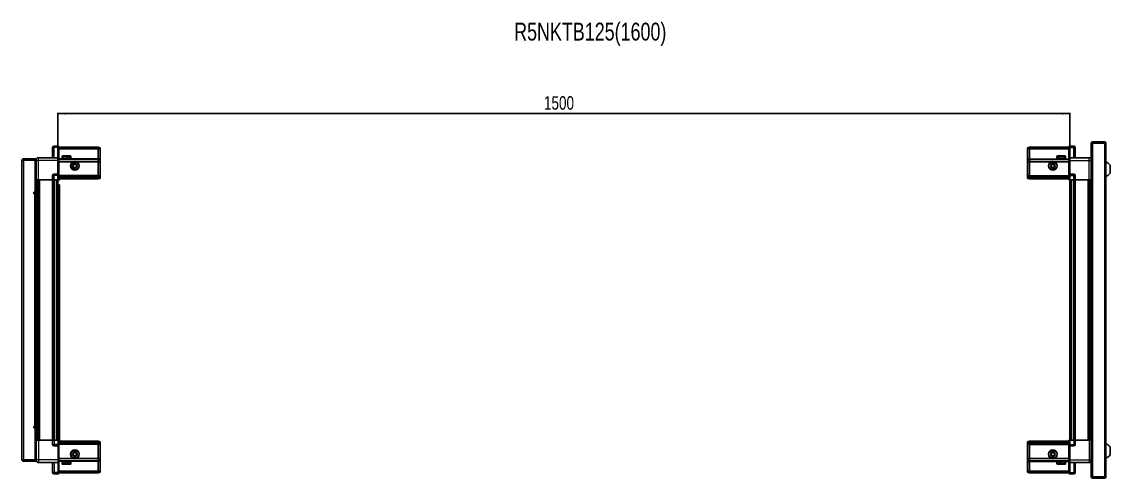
# Model space of a CAD drawing. Header units: millimetres. Extents: x 1315 to 5862, y -923 to 1604.
# Drawn here: x 2843 to 4457, y 927 to 1604 of the extents above; entities that cross this region are included whole.
import ezdxf

# ---------------------------------------------------------------- set-up
doc = ezdxf.new("R2010")
doc.units = ezdxf.units.MM
doc.layers.add('FORMAT', color=7, linetype='Continuous')
doc.styles.add('SLDTEXTSTYLE0', font='TXT', dxfattribs={"width": 0.75})
doc.dimstyles.new('SLDDIMSTYLE0', dxfattribs={"dimtxt": 20, "dimasz": 10, "dimexe": 0, "dimexo": 0.0625, "dimgap": 5, "dimtad": 2, "dimdec": 1, "dimrnd": 1e-09, "dimzin": 12, "dimdsep": 46, "dimtxsty": 'SLDTEXTSTYLE0', "dimsah": 1, "dimcen": 0.09, "dimadec": 0, "dimazin": 3, "dimtfac": 1, "dimtofl": 0, "dimtmove": 0, "dimatfit": 3, "dimfxl": 0, "dimfrac": 2, "dimtolj": 1, "dimtzin": 12, "dimarcsym": 0})

# ---------------------------------------------------------------- blocks, each defined once
blk = doc.blocks.new('_D_5')
at = {"layer": 'FORMAT'}
for p, q in [((2897, 1369.3), (2897, 1468.8)), ((4397, 1369.3), (4397, 1468.8)), ((2897, 1467.8), (4397, 1467.8))]:
    blk.add_line(p, q, dxfattribs=at)
for points in [[(2897, 1467.8), (2907, 1466.3), (2907, 1469.4)], [(4397, 1467.8), (4387, 1469.4), (4387, 1466.3)]]:
    blk.add_solid(points, dxfattribs=at)
at = {"layer": 'FORMAT', "insert": (3617.4, 1493.6), "char_height": 20, "attachment_point": 1, "style": 'SLDTEXTSTYLE0'}
blk.add_mtext('1500', dxfattribs=at)

msp = doc.modelspace()

# ---------------------------------------------------------------- linework, layer by layer
at = {"color": 7, "linetype": 'Continuous', "lineweight": 25}
for p, q in [((4428.83, 1423.72), (4428.83, 1411.32)), ((4430.33, 1423.72), (4430.33, 1411.32)), ((4430.83, 1410.82), (4430.83, 1423.72)), ((4430.83, 1423.72), (4448.23, 1423.72)), ((4448.23, 1425.82), (4430.93, 1425.82)), ((4448.23, 1424.32), (4430.93, 1424.32)), ((4448.23, 1424.32), (4448.23, 1425.82)), ((4448.23, 1423.72), (4450.33, 1423.72)), ((4450.33, 1423.72), (4450.33, 928.92)), ((2889.13, 1417.32), (2889.13, 1402.32)), ((2897.13, 1419.32), (2891.13, 1419.32)), ((2897.13, 1419.32), (2897.46, 1419.32)), ((2897.13, 1419.32), (2897.13, 1417.32)), ((2897.13, 1402.52), (2897.13, 1417.32)), ((2897.13, 1402.52), (2897.13, 1417.32)), ((2898.33, 1418.82), (2897.46, 1419.32)), ((2898.33, 1417.32), (2898.33, 1418.82)), ((2956.63, 1417.82), (2898.33, 1417.82)), ((2898.33, 1417.32), (2898.33, 1402.52)), ((2956.63, 1415.32), (2898.33, 1415.32)), ((2903.13, 1404.22), (2903.13, 1401.82)), ((2903.93, 1405.02), (2911.09, 1405.02)), ((2911.09, 1405.02), (2915.33, 1405.02)), ((2916.13, 1401.82), (2916.13, 1404.22)), ((2956.63, 1417.82), (2956.63, 1415.32)), ((2959.63, 1417.02), (2956.63, 1417.82)), ((2956.63, 1415.32), (2956.63, 1400.82)), ((2959.63, 1415.17), (2956.63, 1415.32)), ((2959.63, 1415.17), (2959.63, 1417.02)), ((2959.63, 1400.82), (2959.63, 1415.17)), ((4334.33, 1417.02), (4337.33, 1417.82)), ((4334.33, 1415.17), (4334.33, 1417.02)), ((4334.33, 1415.17), (4337.33, 1415.32)), ((4334.33, 1400.82), (4334.33, 1415.17)), ((4337.33, 1417.82), (4337.33, 1415.32)), ((4337.33, 1417.82), (4395.63, 1417.82)), ((4337.33, 1415.32), (4337.33, 1400.82)), ((4337.33, 1415.32), (4395.63, 1415.32)), ((4377.83, 1404.22), (4377.83, 1401.32)), ((4378.63, 1405.02), (4390.03, 1405.02)), ((4390.83, 1401.32), (4390.83, 1404.22)), ((4396.49, 1419.32), (4395.63, 1418.82)), ((4396.49, 1419.32), (4395.63, 1418.82)), ((4395.63, 1418.82), (4395.63, 1417.32)), ((4395.63, 1402.52), (4395.63, 1417.32)), ((4396.83, 1419.32), (4396.49, 1419.32)), ((4396.83, 1419.32), (4396.49, 1419.32)), ((4396.83, 1417.32), (4396.83, 1419.32)), ((4396.83, 1419.32), (4396.83, 1419.32)), ((4396.83, 1419.32), (4402.83, 1419.32)), ((4396.83, 1417.32), (4396.83, 1402.52)), ((4404.83, 1417.32), (4404.83, 1402.32)), ((4428.73, 1410.82), (4428.73, 941.82)), ((4428.73, 1410.82), (4430.83, 1410.82)), ((4428.83, 1411.32), (4430.33, 1411.32)), ((2843.63, 1393.96), (2843.33, 1393.96)), ((2843.33, 1382.39), (2843.33, 1393.96)), ((2845.13, 1398.47), (2843.63, 1398.47)), ((2843.63, 1397.97), (2843.63, 1398.47)), ((2843.63, 954.67), (2843.63, 1397.97)), ((2845.73, 1399.07), (2845.73, 1400.57)), ((2845.73, 1400.57), (2846.63, 1400.57)), ((2845.73, 1399.07), (2846.63, 1399.07)), ((2845.73, 1398.57), (2863.13, 1398.57)), ((2846.63, 1399.07), (2846.63, 1400.57)), ((2846.63, 1400.57), (2863.13, 1400.57)), ((2846.63, 1399.07), (2863.13, 1399.07)), ((2863.13, 1399.07), (2863.13, 1400.57)), ((2864.63, 1398.57), (2863.13, 1398.57)), ((2863.13, 1398.57), (2863.13, 1351.07)), ((2864.63, 1398.32), (2864.63, 1369.32)), ((2897.13, 1402.32), (2868.13, 1402.32)), ((2897.13, 1402.32), (2897.13, 1402.52)), ((2897.13, 1402.32), (2898.33, 1402.32)), ((2897.13, 1398.32), (2897.13, 1402.32)), ((2897.13, 1378.02), (2897.13, 1398.32)), ((2898.33, 1402.52), (2898.33, 1402.32)), ((2898.33, 1402.32), (2898.33, 1398.32)), ((2956.63, 1399.82), (2898.33, 1399.82)), ((2898.33, 1398.32), (2898.33, 1378.02)), ((2919.63, 1396.32), (2898.33, 1396.32)), ((2903.13, 1401.82), (2903.13, 1401.32)), ((2903.13, 1401.32), (2903.26, 1401.32)), ((2903.45, 1401.82), (2903.26, 1401.82)), ((2903.26, 1401.82), (2903.26, 1401.32)), ((2903.26, 1401.32), (2903.45, 1401.32)), ((2903.45, 1401.82), (2903.45, 1401.32)), ((2903.45, 1401.32), (2903.98, 1401.32)), ((2904.38, 1401.82), (2903.98, 1401.82)), ((2903.98, 1401.82), (2903.98, 1401.32)), ((2903.98, 1401.32), (2904.38, 1401.32)), ((2904.38, 1401.82), (2904.38, 1401.32)), ((2904.38, 1401.32), (2905.25, 1401.32)), ((2905.23, 1401.32), (2905.23, 1401.22)), ((2905.23, 1401.22), (2914.03, 1401.22)), ((2905.82, 1401.82), (2905.25, 1401.82)), ((2905.25, 1401.82), (2905.25, 1401.32)), ((2905.25, 1401.32), (2905.82, 1401.32)), ((2905.63, 1400.82), (2906.32, 1400.34)), ((2905.63, 1400.82), (2910.66, 1400.82)), ((2906.32, 1400.34), (2905.63, 1399.86)), ((2905.63, 1399.86), (2905.63, 1399.82)), ((2905.63, 1399.86), (2910.66, 1399.86)), ((2905.82, 1401.82), (2905.82, 1401.32)), ((2905.82, 1401.32), (2906.95, 1401.32)), ((2906.32, 1400.34), (2910.48, 1400.34)), ((2907.64, 1401.82), (2906.95, 1401.82)), ((2906.95, 1401.82), (2906.95, 1401.32)), ((2906.95, 1401.32), (2907.64, 1401.32)), ((2907.64, 1401.82), (2907.64, 1401.32)), ((2907.64, 1401.32), (2908.91, 1401.32)), ((2909.65, 1401.82), (2908.91, 1401.82)), ((2908.91, 1401.82), (2908.91, 1401.32)), ((2908.91, 1401.32), (2909.14, 1401.32)), ((2909.14, 1401.82), (2909.14, 1401.32)), ((2909.64, 1401.82), (2909.64, 1401.32)), ((2909.64, 1401.32), (2909.65, 1401.32)), ((2909.65, 1401.82), (2909.65, 1401.32)), ((2909.65, 1401.32), (2910.94, 1401.32)), ((2910.48, 1400.34), (2912.94, 1400.34)), ((2910.66, 1400.82), (2913.63, 1400.82)), ((2910.66, 1399.86), (2913.63, 1399.86)), ((2911.65, 1401.82), (2910.94, 1401.82)), ((2910.94, 1401.82), (2910.94, 1401.32)), ((2911, 1401.82), (2911, 1401.32)), ((2911, 1401.32), (2911.65, 1401.32)), ((2911.65, 1401.82), (2911.65, 1401.32)), ((2911.65, 1401.32), (2912.84, 1401.32)), ((2913.46, 1401.82), (2912.84, 1401.82)), ((2912.84, 1401.82), (2912.84, 1401.32)), ((2912.84, 1401.32), (2913.46, 1401.32)), ((2912.94, 1400.34), (2913.63, 1400.82)), ((2913.63, 1399.86), (2912.94, 1400.34)), ((2913.46, 1401.82), (2913.46, 1401.32)), ((2913.46, 1401.32), (2914.43, 1401.32)), ((2913.63, 1399.82), (2913.63, 1399.86)), ((2914.03, 1401.22), (2914.03, 1401.32)), ((2914.9, 1401.82), (2914.43, 1401.82)), ((2914.43, 1401.82), (2914.43, 1401.32)), ((2914.43, 1401.32), (2914.9, 1401.32)), ((2914.9, 1401.82), (2914.9, 1401.32)), ((2914.9, 1401.32), (2915.55, 1401.32)), ((2915.82, 1401.82), (2915.55, 1401.82)), ((2915.55, 1401.82), (2915.55, 1401.32)), ((2915.55, 1401.32), (2915.82, 1401.32)), ((2915.82, 1401.82), (2915.82, 1401.32)), ((2915.82, 1401.32), (2916.09, 1401.32)), ((2916.13, 1401.82), (2916.09, 1401.82)), ((2916.09, 1401.82), (2916.09, 1401.32)), ((2916.09, 1401.32), (2916.13, 1401.32)), ((2916.13, 1401.82), (2916.13, 1401.32)), ((2956.63, 1396.32), (2924.63, 1396.32)), ((2956.63, 1400.82), (2956.63, 1399.82)), ((2956.63, 1399.82), (2956.63, 1396.32)), ((2959.63, 1399.02), (2956.63, 1399.82)), ((2956.63, 1396.32), (2956.63, 1375.82)), ((2956.63, 1396.32), (2959.63, 1395.99)), ((2959.63, 1399.02), (2959.63, 1400.82)), ((2959.63, 1395.99), (2959.63, 1399.02)), ((2959.63, 1375.82), (2959.63, 1395.99)), ((4334.33, 1399.02), (4334.33, 1400.82)), ((4334.33, 1399.02), (4337.33, 1399.82)), ((4334.33, 1395.99), (4334.33, 1399.02)), ((4337.33, 1396.32), (4334.33, 1395.99)), ((4334.33, 1375.82), (4334.33, 1395.99)), ((4337.33, 1400.82), (4337.33, 1399.82)), ((4337.33, 1399.82), (4337.33, 1396.32)), ((4337.33, 1399.82), (4395.63, 1399.82)), ((4337.33, 1396.32), (4337.33, 1375.82)), ((4337.33, 1396.32), (4369.33, 1396.32)), ((4374.33, 1396.32), (4395.63, 1396.32)), ((4377.83, 1401.32), (4377.86, 1401.32)), ((4377.98, 1401.82), (4377.86, 1401.82)), ((4377.86, 1401.82), (4377.86, 1401.32)), ((4377.86, 1401.32), (4377.98, 1401.32)), ((4377.98, 1401.82), (4377.98, 1401.32)), ((4377.98, 1401.32), (4378.39, 1401.32)), ((4378.73, 1401.82), (4378.39, 1401.82)), ((4378.39, 1401.82), (4378.39, 1401.32)), ((4378.39, 1401.32), (4378.73, 1401.32)), ((4378.73, 1401.82), (4378.73, 1401.32)), ((4378.73, 1401.32), (4379.51, 1401.32)), ((4380.03, 1401.82), (4379.51, 1401.82)), ((4379.51, 1401.82), (4379.51, 1401.32)), ((4379.51, 1401.32), (4380.03, 1401.32)), ((4379.93, 1401.32), (4379.93, 1401.22)), ((4379.93, 1401.22), (4388.73, 1401.22)), ((4380.03, 1401.82), (4380.03, 1401.32)), ((4380.03, 1401.32), (4381.09, 1401.32)), ((4380.33, 1400.82), (4381.02, 1400.34)), ((4380.33, 1400.82), (4388.33, 1400.82)), ((4381.02, 1400.34), (4380.33, 1399.86)), ((4380.33, 1399.86), (4380.33, 1399.82)), ((4380.33, 1399.86), (4388.33, 1399.86)), ((4381.02, 1400.34), (4387.64, 1400.34)), ((4381.75, 1401.82), (4381.09, 1401.82)), ((4381.09, 1401.82), (4381.09, 1401.32)), ((4381.09, 1401.32), (4381.75, 1401.32)), ((4381.75, 1401.82), (4381.75, 1401.32)), ((4381.75, 1401.32), (4382.99, 1401.32)), ((4383.72, 1401.82), (4382.99, 1401.82)), ((4382.99, 1401.82), (4382.99, 1401.32)), ((4382.99, 1401.32), (4383.42, 1401.32)), ((4383.42, 1401.82), (4383.42, 1401.32)), ((4383.72, 1401.82), (4383.72, 1401.32)), ((4383.72, 1401.32), (4385.02, 1401.32)), ((4385.75, 1401.82), (4385.02, 1401.82)), ((4385.02, 1401.82), (4385.02, 1401.32)), ((4385.29, 1401.82), (4385.29, 1401.32)), ((4385.29, 1401.32), (4385.75, 1401.32)), ((4385.75, 1401.82), (4385.75, 1401.32)), ((4385.75, 1401.32), (4386.98, 1401.32)), ((4387.64, 1401.82), (4386.98, 1401.82)), ((4386.98, 1401.82), (4386.98, 1401.32)), ((4386.98, 1401.32), (4387.64, 1401.32)), ((4387.64, 1401.82), (4387.64, 1401.32)), ((4387.64, 1401.32), (4388.69, 1401.32)), ((4387.64, 1400.34), (4388.33, 1400.82)), ((4388.33, 1399.86), (4387.64, 1400.34)), ((4388.33, 1399.82), (4388.33, 1399.86)), ((4389.21, 1401.82), (4388.69, 1401.82)), ((4388.69, 1401.82), (4388.69, 1401.32)), ((4388.69, 1401.32), (4389.21, 1401.32)), ((4388.73, 1401.22), (4388.73, 1401.32)), ((4389.21, 1401.82), (4389.21, 1401.32)), ((4389.21, 1401.32), (4389.96, 1401.32)), ((4390.29, 1401.82), (4389.96, 1401.82)), ((4389.96, 1401.82), (4389.96, 1401.32)), ((4389.96, 1401.32), (4390.29, 1401.32)), ((4390.29, 1401.82), (4390.29, 1401.32)), ((4390.29, 1401.32), (4390.69, 1401.32)), ((4390.8, 1401.82), (4390.69, 1401.82)), ((4390.69, 1401.82), (4390.69, 1401.32)), ((4390.69, 1401.32), (4390.8, 1401.32)), ((4390.8, 1401.82), (4390.8, 1401.32)), ((4390.8, 1401.32), (4390.83, 1401.32)), ((4395.63, 1402.32), (4395.63, 1402.52)), ((4396.83, 1402.32), (4395.63, 1402.32)), ((4395.63, 1398.32), (4395.63, 1402.32)), ((4395.63, 1378.02), (4395.63, 1398.32)), ((4396.83, 1402.52), (4396.83, 1402.32)), ((4396.83, 1402.32), (4396.83, 1398.32)), ((4396.83, 1402.32), (4425.83, 1402.32)), ((4396.83, 1398.32), (4396.83, 1378.02)), ((4456.93, 1379.32), (4456.93, 1391.32)), ((2843.33, 1382.39), (2843.63, 1382.39)), ((2863.13, 1372.07), (2864.63, 1372.07)), ((2889.13, 1375.82), (2889.13, 1369.32)), ((2897.13, 1377.82), (2891.13, 1377.82)), ((2897.13, 1377.82), (2897.13, 1378.02)), ((2897.13, 1377.82), (2897.13, 1375.82)), ((2897.13, 1377.82), (2898.33, 1377.82)), ((2897.13, 1369.32), (2897.13, 1375.82)), ((2897.13, 1369.32), (2897.13, 1375.82)), ((2897.46, 1369.32), (2897.46, 1375.82)), ((2898.33, 1378.02), (2898.33, 1377.82)), ((2898.33, 1377.15), (2898.33, 1377.82)), ((2898.33, 1377.15), (2898.33, 1369.32)), ((2956.63, 1374.82), (2898.33, 1374.82)), ((2956.63, 1373.82), (2898.33, 1373.82)), ((2956.63, 1372.32), (2898.33, 1372.32)), ((2956.63, 1375.82), (2956.63, 1374.82)), ((2956.63, 1374.82), (2956.63, 1373.82)), ((2956.63, 1374.82), (2959.63, 1374.02)), ((2956.63, 1373.82), (2956.63, 1372.32)), ((2956.63, 1373.82), (2959.63, 1373.28)), ((2956.63, 1372.32), (2959.63, 1372.78)), ((2956.63, 1372.32), (2956.63, 1370.82)), ((2956.63, 1370.82), (2959.63, 1371.63)), ((2959.63, 1374.02), (2959.63, 1375.82)), ((2959.63, 1373.28), (2959.63, 1374.02)), ((2959.63, 1372.78), (2959.63, 1373.28)), ((2959.63, 1371.63), (2959.63, 1372.78)), ((4334.33, 1374.02), (4334.33, 1375.82)), ((4337.33, 1374.82), (4334.33, 1374.02)), ((4334.33, 1373.28), (4334.33, 1374.02)), ((4337.33, 1373.82), (4334.33, 1373.28)), ((4334.33, 1372.78), (4334.33, 1373.28)), ((4334.33, 1371.63), (4334.33, 1372.78)), ((4337.33, 1372.32), (4334.33, 1372.78)), ((4337.33, 1370.82), (4334.33, 1371.63)), ((4337.33, 1375.82), (4337.33, 1374.82)), ((4337.33, 1374.82), (4337.33, 1373.82)), ((4337.33, 1374.82), (4395.63, 1374.82)), ((4337.33, 1373.82), (4337.33, 1372.32)), ((4337.33, 1373.82), (4395.63, 1373.82)), ((4337.33, 1372.32), (4395.63, 1372.32)), ((4337.33, 1372.32), (4337.33, 1370.82)), ((4395.63, 1377.82), (4395.63, 1378.02)), ((4396.83, 1377.82), (4395.63, 1377.82)), ((4395.63, 1377.82), (4395.63, 1377.15)), ((4395.63, 1369.32), (4395.63, 1377.15)), ((4396.49, 1375.82), (4396.49, 1369.32)), ((4396.83, 1378.02), (4396.83, 1377.82)), ((4396.83, 1375.82), (4396.83, 1377.82)), ((4396.83, 1375.82), (4396.83, 1377.82)), ((4396.83, 1377.82), (4402.83, 1377.82)), ((4396.83, 1375.82), (4396.83, 1369.32)), ((4404.83, 1375.82), (4404.83, 1369.32)), ((2864.63, 1369.32), (2863.13, 1369.32)), ((2865.28, 983.32), (2865.28, 1369.32)), ((2867.07, 1369.32), (2867.07, 983.32)), ((2867.1, 1369.32), (2867.1, 983.32)), ((2889.13, 1369.32), (2868.13, 1369.32)), ((2889.13, 1369.32), (2891.13, 1369.32)), ((2889.78, 983.32), (2889.78, 1369.32)), ((2897.13, 1369.32), (2891.13, 1369.32)), ((2896.98, 983.32), (2896.98, 1369.32)), ((2896.98, 1362.32), (2899.48, 1362.32)), ((2897.13, 1369.32), (2897.46, 1369.32)), ((2897.13, 1369.32), (2897.13, 1369.32)), ((2898.33, 1369.32), (2897.46, 1369.32)), ((2897.46, 1369.32), (2897.46, 1369.32)), ((2956.63, 1370.82), (2898.33, 1370.82)), ((2899.48, 1362.32), (2899.48, 988.82)), ((4337.33, 1370.82), (4395.63, 1370.82)), ((4396.49, 1369.32), (4395.63, 1369.32)), ((4396.83, 1369.32), (4396.49, 1369.32)), ((4396.83, 1369.32), (4402.83, 1369.32)), ((4396.98, 1369.32), (4396.98, 983.32)), ((4404.83, 1369.32), (4402.83, 1369.32)), ((4404.18, 1369.32), (4404.18, 983.32)), ((4404.83, 1369.32), (4425.83, 1369.32)), ((4426.85, 983.32), (4426.85, 1369.32)), ((4426.88, 983.32), (4426.88, 1369.32)), ((4428.68, 1369.32), (4428.68, 983.32)), ((2863.13, 1351.07), (2861.78, 1351.07)), ((2861.78, 1349.07), (2862.53, 1349.07)), ((2862.53, 1349.07), (2864.63, 1349.07)), ((2864.63, 1349.07), (2864.63, 1003.57)), ((2862.53, 1003.57), (2861.78, 1003.57)), ((2861.78, 1001.57), (2863.13, 1001.57)), ((2864.63, 1003.57), (2862.53, 1003.57)), ((2863.13, 1001.57), (2863.13, 954.07)), ((2899.48, 988.82), (2896.98, 988.82)), ((2899.48, 988.82), (2899.48, 981.82)), ((2843.63, 970.26), (2843.33, 970.26)), ((2843.33, 960.58), (2843.33, 970.26)), ((2864.63, 983.32), (2863.13, 983.32)), ((2864.63, 980.57), (2863.13, 980.57)), ((2864.63, 954.32), (2864.63, 983.32)), ((2889.13, 983.32), (2868.13, 983.32)), ((2889.13, 976.82), (2889.13, 983.32)), ((2889.13, 983.32), (2891.13, 983.32)), ((2897.13, 983.32), (2891.13, 983.32)), ((2897.13, 974.82), (2891.13, 974.82)), ((2897.13, 976.82), (2897.13, 983.32)), ((2897.13, 983.32), (2897.46, 983.32)), ((2897.13, 976.82), (2897.13, 974.82)), ((2897.13, 976.82), (2897.13, 974.82)), ((2897.13, 974.82), (2898.33, 974.82)), ((2897.13, 974.62), (2897.13, 974.82)), ((2897.13, 954.32), (2897.13, 974.62)), ((2897.46, 976.82), (2897.46, 983.32)), ((2897.46, 983.32), (2898.33, 983.32)), ((2898.33, 983.32), (2898.33, 975.5)), ((2956.63, 981.82), (2898.33, 981.82)), ((2956.63, 980.32), (2898.33, 980.32)), ((2956.63, 978.82), (2898.33, 978.82)), ((2956.63, 977.82), (2898.33, 977.82)), ((2898.33, 974.82), (2898.33, 975.5)), ((2898.33, 974.82), (2898.33, 974.62)), ((2898.33, 974.62), (2898.33, 954.32)), ((2956.63, 980.32), (2956.63, 981.82)), ((2956.63, 981.82), (2959.63, 981.02)), ((2956.63, 978.82), (2956.63, 980.32)), ((2956.63, 980.32), (2959.63, 979.87)), ((2956.63, 978.82), (2959.63, 979.37)), ((2956.63, 977.82), (2956.63, 978.82)), ((2956.63, 977.82), (2959.63, 978.63)), ((2956.63, 976.82), (2956.63, 977.82)), ((2956.63, 956.32), (2956.63, 976.82)), ((2959.63, 981.02), (2959.63, 979.87)), ((2959.63, 979.87), (2959.63, 979.37)), ((2959.63, 979.37), (2959.63, 978.63)), ((2959.63, 978.63), (2959.63, 976.82)), ((2959.63, 976.82), (2959.63, 956.66)), ((4337.33, 981.82), (4334.33, 981.02)), ((4334.33, 981.02), (4334.33, 979.87)), ((4337.33, 980.32), (4334.33, 979.87)), ((4334.33, 979.87), (4334.33, 979.37)), ((4337.33, 978.82), (4334.33, 979.37)), ((4334.33, 979.37), (4334.33, 978.63)), ((4337.33, 977.82), (4334.33, 978.63)), ((4334.33, 978.63), (4334.33, 976.82)), ((4334.33, 976.82), (4334.33, 956.66)), ((4337.33, 980.32), (4337.33, 981.82)), ((4337.33, 981.82), (4395.63, 981.82)), ((4337.33, 978.82), (4337.33, 980.32)), ((4337.33, 980.32), (4395.63, 980.32)), ((4337.33, 978.82), (4395.63, 978.82)), ((4337.33, 977.82), (4337.33, 978.82)), ((4337.33, 977.82), (4395.63, 977.82)), ((4337.33, 976.82), (4337.33, 977.82)), ((4337.33, 956.32), (4337.33, 976.82)), ((4395.63, 975.5), (4395.63, 983.32)), ((4395.63, 983.32), (4396.49, 983.32)), ((4395.63, 975.5), (4395.63, 974.82)), ((4396.83, 974.82), (4395.63, 974.82)), ((4395.63, 974.62), (4395.63, 974.82)), ((4395.63, 954.32), (4395.63, 974.62)), ((4396.49, 983.32), (4396.49, 983.32)), ((4396.49, 983.32), (4396.49, 976.82)), ((4396.83, 983.32), (4396.49, 983.32)), ((4396.83, 983.32), (4396.83, 976.82)), ((4396.83, 983.32), (4396.83, 983.32)), ((4396.83, 983.32), (4402.83, 983.32)), ((4396.83, 983.32), (4396.83, 976.82)), ((4396.83, 974.82), (4396.83, 976.82)), ((4396.83, 974.82), (4396.83, 974.62)), ((4396.83, 974.82), (4402.83, 974.82)), ((4396.83, 974.62), (4396.83, 954.32)), ((4404.83, 983.32), (4402.83, 983.32)), ((4404.83, 976.82), (4404.83, 983.32)), ((4404.83, 983.32), (4425.83, 983.32)), ((4456.93, 961.32), (4456.93, 973.32)), ((2843.33, 958.69), (2843.33, 960.58)), ((2843.33, 958.69), (2843.63, 958.69)), ((2843.63, 954.17), (2843.63, 954.67)), ((2845.13, 954.17), (2843.63, 954.17)), ((2863.13, 954.07), (2845.73, 954.07)), ((2845.73, 953.57), (2845.73, 952.07)), ((2845.73, 953.57), (2846.63, 953.57)), ((2845.73, 952.07), (2846.63, 952.07)), ((2863.13, 953.57), (2846.63, 953.57)), ((2846.63, 953.57), (2846.63, 952.07)), ((2863.13, 952.07), (2846.63, 952.07)), ((2863.13, 954.07), (2864.63, 954.07)), ((2863.13, 953.57), (2863.13, 952.07)), ((2897.13, 950.32), (2897.13, 954.32)), ((2919.63, 956.32), (2898.33, 956.32)), ((2898.33, 954.32), (2898.33, 950.32)), ((2956.63, 952.82), (2898.33, 952.82)), ((2905.63, 952.82), (2905.63, 952.79)), ((2905.63, 952.79), (2906.32, 952.31)), ((2905.73, 952.79), (2905.63, 952.79)), ((2906.32, 952.31), (2905.63, 951.82)), ((2913.63, 952.79), (2905.73, 952.79)), ((2906.4, 952.31), (2906.32, 952.31)), ((2912.94, 952.31), (2906.4, 952.31)), ((2912.94, 952.31), (2913.63, 952.79)), ((2913.63, 951.82), (2912.94, 952.31)), ((2913.63, 952.79), (2913.63, 952.82)), ((2956.63, 956.32), (2924.63, 956.32)), ((2956.63, 956.32), (2959.63, 956.66)), ((2956.63, 952.82), (2956.63, 956.32)), ((2959.63, 953.63), (2956.63, 952.82)), ((2956.63, 951.82), (2956.63, 952.82)), ((2959.63, 956.66), (2959.63, 953.63)), ((2959.63, 953.63), (2959.63, 951.82)), ((4337.33, 956.32), (4334.33, 956.66)), ((4334.33, 956.66), (4334.33, 953.63)), ((4334.33, 953.63), (4337.33, 952.82)), ((4334.33, 953.63), (4334.33, 951.82)), ((4337.33, 956.32), (4369.33, 956.32)), ((4337.33, 952.82), (4337.33, 956.32)), ((4337.33, 952.82), (4395.63, 952.82)), ((4337.33, 951.82), (4337.33, 952.82)), ((4374.33, 956.32), (4395.63, 956.32)), ((4380.33, 952.82), (4380.33, 952.79)), ((4380.33, 952.79), (4381.02, 952.31)), ((4388.33, 952.79), (4380.33, 952.79)), ((4381.02, 952.31), (4380.33, 951.82)), ((4387.64, 952.31), (4381.02, 952.31)), ((4387.64, 952.31), (4388.33, 952.79)), ((4388.33, 951.82), (4387.64, 952.31)), ((4388.33, 952.79), (4388.33, 952.82)), ((4395.63, 950.32), (4395.63, 954.32)), ((4396.83, 954.32), (4396.83, 950.32)), ((2897.13, 950.32), (2868.13, 950.32)), ((2889.13, 935.32), (2889.13, 950.32)), ((2897.13, 950.32), (2898.33, 950.32)), ((2897.13, 950.12), (2897.13, 950.32)), ((2897.13, 935.32), (2897.13, 950.12)), ((2898.33, 950.32), (2898.33, 950.12)), ((2898.33, 950.12), (2898.33, 935.32)), ((2956.63, 937.32), (2898.33, 937.32)), ((2903.13, 951.32), (2903.13, 948.42)), ((2903.22, 951.32), (2903.13, 951.32)), ((2903.22, 950.82), (2903.22, 951.32)), ((2903.39, 951.32), (2903.22, 951.32)), ((2903.22, 950.82), (2903.39, 950.82)), ((2903.39, 950.82), (2903.39, 951.32)), ((2903.88, 951.32), (2903.39, 951.32)), ((2903.88, 950.82), (2903.88, 951.32)), ((2904.26, 951.32), (2903.88, 951.32)), ((2903.88, 950.82), (2904.26, 950.82)), ((2904.08, 947.62), (2903.93, 947.62)), ((2915.33, 947.62), (2904.08, 947.62)), ((2904.26, 950.82), (2904.26, 951.32)), ((2905.1, 951.32), (2904.26, 951.32)), ((2905.1, 950.82), (2905.1, 951.32)), ((2905.66, 951.32), (2905.1, 951.32)), ((2905.1, 950.82), (2905.66, 950.82)), ((2905.23, 951.42), (2905.23, 951.32)), ((2910.62, 951.42), (2905.23, 951.42)), ((2905.73, 951.82), (2905.63, 951.82)), ((2905.66, 950.82), (2905.66, 951.32)), ((2906.76, 951.32), (2905.66, 951.32)), ((2913.63, 951.82), (2905.73, 951.82)), ((2906.76, 950.82), (2906.76, 951.32)), ((2907.44, 951.32), (2906.76, 951.32)), ((2906.76, 950.82), (2907.44, 950.82)), ((2907.44, 950.82), (2907.44, 951.32)), ((2908.71, 951.32), (2907.44, 951.32)), ((2908.71, 950.82), (2908.71, 951.32)), ((2909, 951.32), (2908.71, 951.32)), ((2908.71, 950.82), (2909.44, 950.82)), ((2909, 950.82), (2909, 951.32)), ((2909.44, 950.82), (2909.44, 951.32)), ((2910.74, 951.32), (2909.44, 951.32)), ((2914.03, 951.42), (2910.62, 951.42)), ((2910.74, 950.82), (2910.74, 951.32)), ((2910.74, 950.82), (2911.46, 950.82)), ((2910.87, 950.82), (2910.87, 951.32)), ((2911.46, 951.32), (2910.87, 951.32)), ((2911.46, 950.82), (2911.46, 951.32)), ((2912.66, 951.32), (2911.46, 951.32)), ((2912.66, 950.82), (2912.66, 951.32)), ((2913.3, 951.32), (2912.66, 951.32)), ((2912.66, 950.82), (2913.3, 950.82)), ((2913.3, 950.82), (2913.3, 951.32)), ((2914.29, 951.32), (2913.3, 951.32)), ((2914.03, 951.32), (2914.03, 951.42)), ((2914.29, 950.82), (2914.29, 951.32)), ((2914.77, 951.32), (2914.29, 951.32)), ((2914.29, 950.82), (2914.77, 950.82)), ((2914.77, 950.82), (2914.77, 951.32)), ((2915.46, 951.32), (2914.77, 951.32)), ((2915.46, 950.82), (2915.46, 951.32)), ((2915.75, 951.32), (2915.46, 951.32)), ((2915.46, 950.82), (2915.75, 950.82)), ((2915.75, 950.82), (2915.75, 951.32)), ((2916.06, 951.32), (2915.75, 951.32)), ((2916.06, 950.82), (2916.06, 951.32)), ((2916.12, 951.32), (2916.06, 951.32)), ((2916.06, 950.82), (2916.12, 950.82)), ((2916.12, 950.82), (2916.12, 951.32)), ((2916.13, 951.32), (2916.12, 951.32)), ((2916.13, 948.42), (2916.13, 951.32)), ((2956.63, 937.32), (2956.63, 951.82)), ((2959.63, 937.48), (2956.63, 937.32)), ((2956.63, 934.82), (2956.63, 937.32)), ((2959.63, 951.82), (2959.63, 937.48)), ((2959.63, 937.48), (2959.63, 935.63)), ((4334.33, 951.82), (4334.33, 937.48)), ((4334.33, 937.48), (4337.33, 937.32)), ((4334.33, 937.48), (4334.33, 935.63)), ((4337.33, 937.32), (4337.33, 951.82)), ((4337.33, 937.32), (4395.63, 937.32)), ((4337.33, 934.82), (4337.33, 937.32)), ((4377.83, 951.32), (4377.83, 948.42)), ((4377.85, 951.32), (4377.83, 951.32)), ((4377.85, 950.82), (4377.85, 951.32)), ((4377.94, 951.32), (4377.85, 951.32)), ((4377.85, 950.82), (4377.94, 950.82)), ((4377.94, 950.82), (4377.94, 951.32)), ((4378.32, 951.32), (4377.94, 951.32)), ((4378.32, 950.82), (4378.32, 951.32)), ((4378.63, 951.32), (4378.32, 951.32)), ((4378.32, 950.82), (4378.63, 950.82)), ((4378.63, 950.82), (4378.63, 951.32)), ((4379.37, 951.32), (4378.63, 951.32)), ((4390.03, 947.62), (4378.63, 947.62)), ((4379.37, 950.82), (4379.37, 951.32)), ((4379.88, 951.32), (4379.37, 951.32)), ((4379.37, 950.82), (4379.88, 950.82)), ((4379.88, 950.82), (4379.88, 951.32)), ((4380.92, 951.32), (4379.88, 951.32)), ((4379.93, 951.42), (4379.93, 951.32)), ((4388.73, 951.42), (4379.93, 951.42)), ((4388.33, 951.82), (4380.33, 951.82)), ((4380.92, 950.82), (4380.92, 951.32)), ((4381.57, 951.32), (4380.92, 951.32)), ((4380.92, 950.82), (4381.57, 950.82)), ((4381.57, 950.82), (4381.57, 951.32)), ((4382.79, 951.32), (4381.57, 951.32)), ((4382.79, 950.82), (4382.79, 951.32)), ((4383.29, 951.32), (4382.79, 951.32)), ((4382.79, 950.82), (4383.52, 950.82)), ((4383.29, 950.82), (4383.29, 951.32)), ((4383.52, 950.82), (4383.52, 951.32)), ((4384.82, 951.32), (4383.52, 951.32)), ((4384.82, 950.82), (4384.82, 951.32)), ((4384.82, 950.82), (4385.55, 950.82)), ((4385.16, 950.82), (4385.16, 951.32)), ((4385.55, 951.32), (4385.16, 951.32)), ((4385.55, 950.82), (4385.55, 951.32)), ((4386.8, 951.32), (4385.55, 951.32)), ((4386.8, 950.82), (4386.8, 951.32)), ((4387.46, 951.32), (4386.8, 951.32)), ((4386.8, 950.82), (4387.46, 950.82)), ((4387.46, 950.82), (4387.46, 951.32)), ((4388.54, 951.32), (4387.46, 951.32)), ((4388.54, 950.82), (4388.54, 951.32)), ((4389.07, 951.32), (4388.54, 951.32)), ((4388.54, 950.82), (4389.07, 950.82)), ((4388.73, 951.32), (4388.73, 951.42)), ((4389.07, 950.82), (4389.07, 951.32)), ((4389.86, 951.32), (4389.07, 951.32)), ((4389.86, 950.82), (4389.86, 951.32)), ((4390.21, 951.32), (4389.86, 951.32)), ((4389.86, 950.82), (4390.21, 950.82)), ((4390.21, 950.82), (4390.21, 951.32)), ((4390.64, 951.32), (4390.21, 951.32)), ((4390.64, 950.82), (4390.64, 951.32)), ((4390.78, 951.32), (4390.64, 951.32)), ((4390.64, 950.82), (4390.78, 950.82)), ((4390.78, 950.82), (4390.78, 951.32)), ((4390.83, 951.32), (4390.78, 951.32)), ((4390.83, 948.42), (4390.83, 951.32)), ((4396.83, 950.32), (4395.63, 950.32)), ((4395.63, 950.12), (4395.63, 950.32)), ((4395.63, 935.32), (4395.63, 950.12)), ((4396.83, 950.32), (4396.83, 950.12)), ((4396.83, 950.32), (4425.83, 950.32)), ((4396.83, 950.12), (4396.83, 935.32)), ((4396.83, 950.12), (4396.83, 935.32)), ((4404.83, 935.32), (4404.83, 950.32)), ((4430.83, 941.82), (4428.73, 941.82)), ((4428.83, 941.32), (4430.33, 941.32)), ((4428.83, 941.32), (4428.83, 928.92)), ((4430.33, 941.32), (4430.33, 928.92)), ((4430.83, 928.92), (4430.83, 941.82)), ((2897.13, 933.32), (2891.13, 933.32)), ((2897.13, 935.32), (2897.13, 933.32)), ((2897.13, 933.32), (2897.46, 933.32)), ((2897.13, 933.32), (2897.13, 933.32)), ((2897.13, 933.32), (2897.46, 933.32)), ((2897.46, 933.32), (2898.33, 933.82)), ((2897.46, 933.32), (2898.33, 933.82)), ((2898.33, 933.82), (2898.33, 935.32)), ((2956.63, 934.82), (2898.33, 934.82)), ((2959.63, 935.63), (2956.63, 934.82)), ((4334.33, 935.63), (4337.33, 934.82)), ((4337.33, 934.82), (4395.63, 934.82)), ((4395.63, 935.32), (4395.63, 933.82)), ((4395.63, 933.82), (4396.49, 933.32)), ((4396.83, 933.32), (4396.49, 933.32)), ((4396.83, 933.32), (4396.83, 935.32)), ((4396.83, 933.32), (4402.83, 933.32)), ((4448.23, 928.92), (4430.83, 928.92)), ((4430.93, 928.32), (4448.23, 928.32)), ((4430.93, 926.82), (4448.23, 926.82)), ((4450.33, 928.92), (4448.23, 928.92)), ((4448.23, 928.32), (4448.23, 926.82))]:
    msp.add_line(p, q, dxfattribs=at)
at = {"color": 8, "linetype": 'Continuous', "lineweight": 18}
for p, q in [((4430.33, 1423.72), (4428.83, 1423.72)), ((4430.93, 1424.32), (4430.93, 1425.82)), ((4448.23, 1423.72), (4448.23, 928.92)), ((2891.13, 1417.32), (2889.13, 1417.32)), ((2891.13, 1417.32), (2891.13, 1419.32)), ((2891.13, 1402.32), (2891.13, 1417.32)), ((2897.13, 1417.32), (2891.13, 1417.32)), ((2897.13, 1417.32), (2898.33, 1417.32)), ((2903.13, 1404.22), (2911.3, 1404.22)), ((2911.3, 1404.22), (2916.13, 1404.22)), ((4377.83, 1404.22), (4390.83, 1404.22)), ((4396.83, 1417.32), (4395.63, 1417.32)), ((4396.83, 1417.32), (4402.83, 1417.32)), ((4402.83, 1417.32), (4402.83, 1419.32)), ((4402.83, 1417.32), (4404.83, 1417.32)), ((4402.83, 1402.32), (4402.83, 1417.32)), ((4430.83, 1410.82), (4430.83, 941.82)), ((2845.73, 1398.57), (2845.73, 954.07)), ((2868.13, 1369.32), (2868.13, 1398.32)), ((2897.13, 1398.32), (2868.13, 1398.32)), ((2897.13, 1402.52), (2898.33, 1402.52)), ((2897.13, 1398.32), (2898.33, 1398.32)), ((2905.63, 1400.82), (2898.33, 1400.82)), ((2956.63, 1400.82), (2913.63, 1400.82)), ((2959.63, 1400.82), (2956.63, 1400.82)), ((4334.33, 1400.82), (4337.33, 1400.82)), ((4337.33, 1400.82), (4380.33, 1400.82)), ((4388.33, 1400.82), (4395.63, 1400.82)), ((4395.63, 1402.52), (4396.83, 1402.52)), ((4396.83, 1398.32), (4395.63, 1398.32)), ((4396.83, 1398.32), (4425.83, 1398.32)), ((4425.83, 1369.32), (4425.83, 1398.32)), ((2889.13, 1375.82), (2891.13, 1375.82)), ((2891.13, 1375.82), (2891.13, 1377.82)), ((2891.13, 1369.32), (2891.13, 1375.82)), ((2897.13, 1375.82), (2891.13, 1375.82)), ((2897.13, 1378.02), (2898.33, 1378.02)), ((2897.13, 1375.82), (2897.46, 1375.82)), ((2956.63, 1375.82), (2898.33, 1375.82)), ((2956.63, 1375.82), (2959.63, 1375.82)), ((4337.33, 1375.82), (4334.33, 1375.82)), ((4337.33, 1375.82), (4395.63, 1375.82)), ((4395.63, 1378.02), (4396.83, 1378.02)), ((4396.83, 1375.82), (4396.49, 1375.82)), ((4396.83, 1375.82), (4402.83, 1375.82)), ((4402.83, 1375.82), (4402.83, 1377.82)), ((4402.83, 1369.32), (4402.83, 1375.82)), ((4404.83, 1375.82), (4402.83, 1375.82)), ((2864.63, 1349.07), (2864.63, 1369.32)), ((2865.86, 1369.32), (2865.86, 983.32)), ((2868.31, 983.32), (2868.31, 1369.32)), ((2869.72, 1369.32), (2869.72, 983.32)), ((2889.13, 983.32), (2889.13, 1369.32)), ((2891.78, 983.32), (2891.78, 1369.32)), ((2894.98, 983.32), (2894.98, 1369.32)), ((2897.13, 1369.32), (2897.46, 1369.32)), ((4398.98, 1369.32), (4398.98, 983.32)), ((4402.18, 1369.32), (4402.18, 983.32)), ((4404.83, 1369.32), (4404.83, 983.32)), ((4424.23, 983.32), (4424.23, 1369.32)), ((4425.64, 1369.32), (4425.64, 983.32)), ((4428.09, 983.32), (4428.09, 1369.32)), ((2862.53, 1003.57), (2862.53, 1349.07)), ((2864.63, 983.32), (2864.63, 1003.57)), ((2868.13, 983.32), (2868.13, 954.32)), ((2889.13, 976.82), (2891.13, 976.82)), ((2891.13, 983.32), (2891.13, 976.82)), ((2891.13, 976.82), (2891.13, 974.82)), ((2897.13, 976.82), (2891.13, 976.82)), ((2897.13, 976.82), (2897.46, 976.82)), ((2898.33, 974.62), (2897.13, 974.62)), ((2956.63, 976.82), (2898.33, 976.82)), ((2956.63, 976.82), (2959.63, 976.82)), ((4337.33, 976.82), (4334.33, 976.82)), ((4337.33, 976.82), (4395.63, 976.82)), ((4396.83, 974.62), (4395.63, 974.62)), ((4396.83, 983.32), (4396.49, 983.32)), ((4396.83, 976.82), (4396.49, 976.82)), ((4396.83, 976.82), (4402.83, 976.82)), ((4402.83, 983.32), (4402.83, 976.82)), ((4402.83, 976.82), (4402.83, 974.82)), ((4404.83, 976.82), (4402.83, 976.82)), ((4425.83, 983.32), (4425.83, 954.32)), ((2897.13, 954.32), (2868.13, 954.32)), ((2897.13, 954.32), (2898.33, 954.32)), ((4396.83, 954.32), (4395.63, 954.32)), ((4396.83, 954.32), (4425.83, 954.32)), ((2891.13, 950.32), (2891.13, 935.32)), ((2898.33, 950.12), (2897.13, 950.12)), ((2905.63, 951.82), (2898.33, 951.82)), ((2903.3, 948.42), (2903.13, 948.42)), ((2916.13, 948.42), (2903.3, 948.42)), ((2956.63, 951.82), (2913.63, 951.82)), ((2959.63, 951.82), (2956.63, 951.82)), ((4334.33, 951.82), (4337.33, 951.82)), ((4337.33, 951.82), (4380.33, 951.82)), ((4390.83, 948.42), (4377.83, 948.42)), ((4388.33, 951.82), (4395.63, 951.82)), ((4396.83, 950.12), (4395.63, 950.12)), ((4402.83, 950.32), (4402.83, 935.32)), ((2891.13, 935.32), (2889.13, 935.32)), ((2891.13, 935.32), (2891.13, 933.32)), ((2897.13, 935.32), (2891.13, 935.32)), ((2897.13, 935.32), (2898.33, 935.32)), ((4396.83, 935.32), (4395.63, 935.32)), ((4396.83, 935.32), (4402.83, 935.32)), ((4402.83, 935.32), (4404.83, 935.32)), ((4402.83, 935.32), (4402.83, 933.32)), ((4430.33, 928.92), (4428.83, 928.92)), ((4430.93, 928.32), (4430.93, 926.82))]:
    msp.add_line(p, q, dxfattribs=at)
at = {"color": 7, "linetype": 'Continuous', "lineweight": 25}
for centre, radius in [((2922.13, 1390.32), 6.5), ((2922.13, 1390.32), 3.46), ((4371.83, 1390.32), 6.5), ((4371.83, 1390.32), 3.46), ((2922.13, 962.32), 6.5), ((4371.83, 962.32), 6.5), ((2922.13, 962.32), 3.46), ((4371.83, 962.32), 3.46)]:
    msp.add_circle(centre, radius, dxfattribs=at)
at = {"color": 8, "linetype": 'Continuous', "lineweight": 18}
for centre in [(2922.13, 1390.32), (4371.83, 1390.32), (2922.13, 962.32), (4371.83, 962.32)]:
    msp.add_circle(centre, 5.7, dxfattribs=at)
at = {"color": 7, "linetype": 'Continuous', "lineweight": 25}
for centre, radius, start, end in [((4430.93, 1423.72), 2.1, 90, 180), ((4430.93, 1423.72), 0.6, 90, 180), ((4448.23, 1423.72), 2.1, 0, 90), ((4448.23, 1423.72), 0.6, 0, 90), ((2891.13, 1417.32), 2, 90, 180), ((2903.93, 1404.22), 0.8, 90, 180), ((2915.33, 1404.22), 0.8, 0, 90), ((4378.63, 1404.22), 0.8, 90, 180), ((4390.03, 1404.22), 0.8, 0, 90), ((4402.83, 1417.32), 2, 0, 90), ((2845.63, 1398.07), 0.5, 90, 117.7907), ((2863.03, 1398.47), 0.6, 9.59407, 90), ((2863.03, 1398.47), 2.1, 32.2369, 87.2706), ((2905.23, 1400.82), 0.4, 0, 90), ((2914.03, 1400.82), 0.4, 90, 180), ((2922.13, 1390.32), 2.5, 161.00659, 221.00659), ((2922.13, 1390.32), 2.5, 101.00659, 161.00659), ((2922.13, 1390.32), 2.5, 221.00659, 281.00659), ((2922.13, 1390.32), 2.5, 41.00659, 101.00659), ((2922.13, 1390.32), 2.5, 281.00659, 341.00659), ((2922.13, 1390.32), 2.5, 341.00659, 41.00659), ((4371.83, 1390.32), 2.5, 120.74103, 180.74103), ((4371.83, 1390.32), 2.5, 180.74103, 240.74103), ((4371.83, 1390.32), 2.5, 60.74103, 120.74103), ((4371.83, 1390.32), 2.5, 240.74103, 300.74103), ((4371.83, 1390.32), 2.5, 0.74103, 60.74103), ((4371.83, 1390.32), 2.5, 300.74103, 0.74103), ((4379.93, 1400.82), 0.4, 0, 90), ((4388.73, 1400.82), 0.4, 90, 180), ((4447.3, 1384.3), 11.91, 36.1266, 75.29965), ((2891.13, 1375.82), 2, 90, 180), ((4402.83, 1375.82), 2, 0, 90), ((4447.3, 1386.35), 11.91, 284.70035, 323.8734), ((2894.48, 1371.97), 5, 300, 346.70293), ((2861.78, 1350.07), 1, 90, 270), ((2861.78, 1002.57), 1, 90, 270), ((2891.13, 976.82), 2, 180, 270), ((4402.83, 976.82), 2, 270, 0), ((4447.3, 966.3), 11.91, 36.1266, 75.29965), ((2845.63, 954.57), 0.5, 243.58436, 270), ((2863.03, 954.17), 0.6, 270, 350.40593), ((2863.03, 954.17), 2.1, 272.7294, 327.8305), ((2922.13, 962.32), 2.5, 127.98423, 187.98423), ((2922.13, 962.32), 2.5, 187.98423, 247.98423), ((2922.13, 962.32), 2.5, 67.98423, 127.98423), ((2922.13, 962.32), 2.5, 247.98423, 307.98423), ((2922.13, 962.32), 2.5, 7.98423, 67.98423), ((2922.13, 962.32), 2.5, 307.98423, 7.98423), ((4371.83, 962.32), 2.5, 155.91157, 215.91157), ((4371.83, 962.32), 2.5, 95.91157, 155.91157), ((4371.83, 962.32), 2.5, 215.91157, 275.91157), ((4371.83, 962.32), 2.5, 35.91157, 95.91157), ((4371.83, 962.32), 2.5, 275.91157, 335.91157), ((4371.83, 962.32), 2.5, 335.91157, 35.91157), ((4447.3, 968.35), 11.91, 284.70035, 323.8734), ((2903.93, 948.42), 0.8, 180, 270), ((2905.23, 951.82), 0.4, 270, 0), ((2914.03, 951.82), 0.4, 180, 270), ((2915.33, 948.42), 0.8, 270, 0), ((4378.63, 948.42), 0.8, 180, 270), ((4379.93, 951.82), 0.4, 270, 0), ((4388.73, 951.82), 0.4, 180, 270), ((4390.03, 948.42), 0.8, 270, 0), ((2891.13, 935.32), 2, 180, 270), ((4402.83, 935.32), 2, 270, 0), ((4430.93, 928.92), 2.1, 180, 270), ((4430.93, 928.92), 0.6, 180, 270), ((4448.23, 928.92), 2.1, 270, 0), ((4448.23, 928.92), 0.6, 270, 0)]:
    msp.add_arc(centre, radius, start, end, dxfattribs=at)
for centre, start_param, end_param in [((2900.92, 1375.82), 2.4188584, 3.1415927), ((4393.03, 1375.82), 0, 0.7227342), ((2900.92, 976.82), 3.1415927, 3.8643269), ((4393.03, 976.82), 5.5604511, 6.2831853)]:
    msp.add_ellipse(centre, major_axis=(3.46, 0), ratio=0.5773503, start_param=start_param, end_param=end_param, dxfattribs=at)
for points, knots in [([(2845.73, 1400.57), (2845.47, 1400.55), (2844.98, 1400.49), (2844.34, 1400.1), (2843.87, 1399.54), (2843.65, 1398.96), (2843.63, 1398.6), (2843.63, 1398.47)], [0, 0, 0, 0, 0.2302553, 0.4485219, 0.6667858, 0.8850496, 1, 1, 1, 1]), ([(2843.63, 1397.97), (2843.65, 1398.02), (2843.71, 1398.11), (2844.1, 1398.24), (2844.66, 1398.37), (2845.24, 1398.48), (2845.6, 1398.55), (2845.73, 1398.57)], [0, 0, 0, 0, 0.2302553, 0.4485219, 0.6667858, 0.8850496, 1, 1, 1, 1]), ([(2868.13, 1402.32), (2867.69, 1402.28), (2867.01, 1402.2), (2866.19, 1401.77), (2865.63, 1401.32), (2865.18, 1400.76), (2864.75, 1399.94), (2864.67, 1399.26), (2864.63, 1398.82)], [0, 0, 0, 0, 0.2394568, 0.3683607, 0.5, 0.6316393, 0.7605432, 1, 1, 1, 1]), ([(2864.63, 1398.82), (2864.63, 1398.82), (2864.63, 1398.8), (2864.63, 1398.69), (2864.63, 1398.52), (2864.63, 1398.39), (2864.63, 1398.32)], [0, 0, 0, 0, 0.2493943, 0.50033348, 0.75016674, 1, 1, 1, 1]), ([(2919.29, 1389.77), (2919.46, 1390.26), (2919.78, 1391.17), (2920.09, 1392.08), (2920.23, 1392.5)], [0, 0, 0, 0, 0.5346859, 1, 1, 1, 1]), ([(2921.19, 1387.59), (2920.96, 1387.85), (2920.42, 1388.48), (2919.77, 1389.23), (2919.38, 1389.68), (2919.29, 1389.77)], [0, 0, 0, 0, 0.3629006, 0.8668753, 1, 1, 1, 1]), ([(2920.23, 1392.5), (2920.74, 1392.6), (2921.69, 1392.78), (2922.63, 1392.97), (2923.07, 1393.05)], [0, 0, 0, 0, 0.5346859, 1, 1, 1, 1]), ([(2924.02, 1388.14), (2923.51, 1388.05), (2922.57, 1387.86), (2921.63, 1387.68), (2921.19, 1387.59)], [0, 0, 0, 0, 0.53468586, 1, 1, 1, 1]), ([(2923.07, 1393.05), (2923.15, 1392.96), (2923.54, 1392.51), (2924.19, 1391.76), (2924.73, 1391.13), (2924.96, 1390.87)], [0, 0, 0, 0, 0.1331247, 0.6370994, 1, 1, 1, 1]), ([(2924.96, 1390.87), (2924.79, 1390.39), (2924.48, 1389.47), (2924.17, 1388.57), (2924.02, 1388.14)], [0, 0, 0, 0, 0.5346859, 1, 1, 1, 1]), ([(4369.31, 1391.73), (4369.75, 1392), (4370.58, 1392.49), (4371.41, 1392.98), (4371.79, 1393.21)], [0, 0, 0, 0, 0.5346859, 1, 1, 1, 1]), ([(4369.35, 1388.85), (4369.34, 1388.97), (4369.34, 1389.57), (4369.32, 1390.57), (4369.31, 1391.39), (4369.31, 1391.73)], [0, 0, 0, 0, 0.1331247, 0.6370994, 1, 1, 1, 1]), ([(4371.86, 1387.44), (4371.41, 1387.69), (4370.57, 1388.16), (4369.74, 1388.63), (4369.35, 1388.85)], [0, 0, 0, 0, 0.5346859, 1, 1, 1, 1]), ([(4371.79, 1393.21), (4372.24, 1392.96), (4373.08, 1392.49), (4373.92, 1392.02), (4374.31, 1391.8)], [0, 0, 0, 0, 0.5346859, 1, 1, 1, 1]), ([(4374.35, 1388.91), (4373.9, 1388.65), (4373.07, 1388.16), (4372.25, 1387.67), (4371.86, 1387.44)], [0, 0, 0, 0, 0.53468586, 1, 1, 1, 1]), ([(4374.31, 1391.8), (4374.31, 1391.45), (4374.32, 1390.63), (4374.34, 1389.64), (4374.34, 1389.04), (4374.35, 1388.91)], [0, 0, 0, 0, 0.3629006, 0.8668753, 1, 1, 1, 1]), ([(4425.83, 1402.32), (4426.27, 1402.28), (4426.95, 1402.21), (4427.76, 1401.77), (4428.31, 1401.33), (4428.59, 1400.96), (4428.73, 1400.77)], [0, 0, 0, 0, 0.3842982, 0.5911726, 0.8024372, 1, 1, 1, 1]), ([(2864.63, 1369.32), (2864.67, 1369.32), (2864.74, 1369.32), (2865.35, 1369.32), (2866.23, 1369.32), (2867.22, 1369.32), (2867.87, 1369.32), (2868.13, 1369.32)], [0, 0, 0, 0, 0.2146939, 0.4293877, 0.6440816, 0.8587754, 1, 1, 1, 1]), ([(4428.68, 1369.32), (4428.64, 1369.32), (4428.42, 1369.32), (4427.7, 1369.32), (4426.74, 1369.32), (4426.09, 1369.32), (4425.83, 1369.32)], [0, 0, 0, 0, 0.0717073, 0.4209791, 0.7702508, 1, 1, 1, 1]), ([(2864.63, 983.32), (2864.67, 983.32), (2864.74, 983.32), (2865.35, 983.32), (2866.23, 983.32), (2867.22, 983.32), (2867.87, 983.32), (2868.13, 983.32)], [0, 0, 0, 0, 0.2146939, 0.4293877, 0.6440816, 0.8587754, 1, 1, 1, 1]), ([(4428.68, 983.32), (4428.64, 983.32), (4428.42, 983.32), (4427.7, 983.32), (4426.74, 983.32), (4426.09, 983.32), (4425.83, 983.32)], [0, 0, 0, 0, 0.0717073, 0.4209791, 0.7702508, 1, 1, 1, 1]), ([(2845.73, 954.07), (2845.47, 954.12), (2844.98, 954.21), (2844.34, 954.34), (2843.87, 954.47), (2843.65, 954.58), (2843.63, 954.65), (2843.63, 954.67)], [0, 0, 0, 0, 0.2302553, 0.4485219, 0.6667858, 0.8850496, 1, 1, 1, 1]), ([(2843.63, 954.17), (2843.65, 953.92), (2843.71, 953.43), (2844.1, 952.79), (2844.66, 952.32), (2845.24, 952.1), (2845.6, 952.08), (2845.73, 952.07)], [0, 0, 0, 0, 0.23025534, 0.4485219, 0.6667858, 0.88504963, 1, 1, 1, 1]), ([(2864.63, 953.82), (2864.63, 953.83), (2864.63, 953.84), (2864.63, 953.96), (2864.63, 954.13), (2864.63, 954.26), (2864.63, 954.32)], [0, 0, 0, 0, 0.2493943, 0.5003335, 0.7501667, 1, 1, 1, 1]), ([(2868.13, 950.32), (2867.69, 950.37), (2867.01, 950.44), (2866.19, 950.88), (2865.63, 951.33), (2865.18, 951.89), (2864.75, 952.71), (2864.67, 953.38), (2864.63, 953.82)], [0, 0, 0, 0, 0.2394568, 0.3683607, 0.5, 0.6316393, 0.7605432, 1, 1, 1, 1]), ([(2919.45, 963.41), (2919.86, 963.72), (2920.62, 964.32), (2921.37, 964.91), (2921.73, 965.18)], [0, 0, 0, 0, 0.53468586, 1, 1, 1, 1]), ([(2919.85, 960.55), (2919.83, 960.67), (2919.75, 961.26), (2919.61, 962.25), (2919.5, 963.06), (2919.45, 963.41)], [0, 0, 0, 0, 0.1331247, 0.6370994, 1, 1, 1, 1]), ([(2922.53, 959.46), (2922.05, 959.66), (2921.16, 960.02), (2920.27, 960.38), (2919.85, 960.55)], [0, 0, 0, 0, 0.53468586, 1, 1, 1, 1]), ([(2921.73, 965.18), (2922.2, 964.99), (2923.1, 964.63), (2923.99, 964.27), (2924.4, 964.1)], [0, 0, 0, 0, 0.5346859, 1, 1, 1, 1]), ([(2924.8, 961.24), (2924.4, 960.92), (2923.64, 960.33), (2922.88, 959.74), (2922.53, 959.46)], [0, 0, 0, 0, 0.5346859, 1, 1, 1, 1]), ([(2924.4, 964.1), (2924.45, 963.76), (2924.56, 962.94), (2924.7, 961.96), (2924.79, 961.37), (2924.8, 961.24)], [0, 0, 0, 0, 0.3629006, 0.8668753, 1, 1, 1, 1]), ([(4368.96, 962.03), (4369.17, 962.5), (4369.56, 963.38), (4369.95, 964.25), (4370.13, 964.66)], [0, 0, 0, 0, 0.5346859, 1, 1, 1, 1]), ([(4370.65, 959.69), (4370.35, 960.11), (4369.78, 960.89), (4369.22, 961.66), (4368.96, 962.03)], [0, 0, 0, 0, 0.5346859, 1, 1, 1, 1]), ([(4370.13, 964.66), (4370.48, 964.7), (4371.3, 964.78), (4372.29, 964.88), (4372.88, 964.95), (4373.01, 964.96)], [0, 0, 0, 0, 0.3629006, 0.8668753, 1, 1, 1, 1]), ([(4373.52, 959.99), (4373.4, 959.97), (4372.8, 959.91), (4371.81, 959.81), (4370.99, 959.72), (4370.65, 959.69)], [0, 0, 0, 0, 0.13312467, 0.63709944, 1, 1, 1, 1]), ([(4373.01, 964.96), (4373.31, 964.54), (4373.87, 963.76), (4374.44, 962.98), (4374.7, 962.62)], [0, 0, 0, 0, 0.5346859, 1, 1, 1, 1]), ([(4374.7, 962.62), (4374.49, 962.15), (4374.09, 961.27), (4373.7, 960.39), (4373.52, 959.99)], [0, 0, 0, 0, 0.5346859, 1, 1, 1, 1]), ([(4425.83, 950.32), (4426.27, 950.37), (4426.95, 950.44), (4427.76, 950.88), (4428.31, 951.32), (4428.59, 951.69), (4428.73, 951.87)], [0, 0, 0, 0, 0.3842982, 0.5911726, 0.8024372, 1, 1, 1, 1])]:
    msp.add_open_spline(points, degree=3, knots=knots, dxfattribs=at)
for points in [[(2845.73, 1399.07), (2845.65, 1399.06), (2845.49, 1399.05), (2845.29, 1398.91), (2845.15, 1398.71), (2845.14, 1398.55), (2845.13, 1398.47)], [(2845.13, 954.17), (2845.14, 954.09), (2845.15, 953.94), (2845.29, 953.74), (2845.49, 953.6), (2845.65, 953.58), (2845.73, 953.57)]]:
    msp.add_open_spline(points, degree=3, dxfattribs=at)
at = {"color": 8, "linetype": 'Continuous', "lineweight": 18}
for points, knots in [([(2868.13, 1398.32), (2867.69, 1398.32), (2867.01, 1398.32), (2866.19, 1398.32), (2865.63, 1398.32), (2865.18, 1398.32), (2864.75, 1398.32), (2864.67, 1398.32), (2864.63, 1398.32)], [0, 0, 0, 0, 0.2394568, 0.3683607, 0.5, 0.6316393, 0.7605432, 1, 1, 1, 1]), ([(4425.83, 1398.32), (4426.27, 1398.32), (4426.95, 1398.32), (4427.76, 1398.32), (4428.31, 1398.32), (4428.59, 1398.32), (4428.73, 1398.32)], [0, 0, 0, 0, 0.3842982, 0.5911726, 0.8024372, 1, 1, 1, 1]), ([(2868.13, 954.32), (2867.69, 954.32), (2867.01, 954.32), (2866.19, 954.32), (2865.63, 954.32), (2865.18, 954.32), (2864.75, 954.32), (2864.67, 954.32), (2864.63, 954.32)], [0, 0, 0, 0, 0.23945684, 0.36836066, 0.5, 0.63163934, 0.76054316, 1, 1, 1, 1]), ([(4425.83, 954.32), (4426.27, 954.32), (4426.95, 954.32), (4427.76, 954.32), (4428.31, 954.32), (4428.59, 954.32), (4428.73, 954.32)], [0, 0, 0, 0, 0.3842982, 0.5911726, 0.8024372, 1, 1, 1, 1])]:
    msp.add_open_spline(points, degree=3, knots=knots, dxfattribs=at)
for points in [[(2868.13, 1398.32), (2868.13, 1398.85), (2868.13, 1399.9), (2868.13, 1401.22), (2868.13, 1402.14), (2868.13, 1402.26), (2868.13, 1402.32)], [(4425.83, 1398.32), (4425.83, 1398.85), (4425.83, 1399.9), (4425.83, 1401.22), (4425.83, 1402.14), (4425.83, 1402.26), (4425.83, 1402.32)], [(2868.13, 954.32), (2868.13, 953.8), (2868.13, 952.75), (2868.13, 951.43), (2868.13, 950.5), (2868.13, 950.38), (2868.13, 950.32)], [(4425.83, 954.32), (4425.83, 953.8), (4425.83, 952.75), (4425.83, 951.43), (4425.83, 950.5), (4425.83, 950.38), (4425.83, 950.32)]]:
    msp.add_open_spline(points, degree=3, dxfattribs=at)

# ---------------------------------------------------------------- texts
at = {"layer": 'FORMAT', "insert": (3573.26, 1602.62), "char_height": 26.4583, "attachment_point": 1, "style": 'SLDTEXTSTYLE0'}
msp.add_mtext('R5NKTB125(1600)', dxfattribs=at)

# ---------------------------------------------------------------- dimensions: what is measured, and where the dimension line sits
at = {"layer": 'FORMAT'}
dim = msp.add_linear_dim(base=(4396.98, 1467.82), p1=(2896.98, 1369.32), p2=(4396.98, 1369.32), angle=0, dimstyle='SLDDIMSTYLE0', dxfattribs=at)
dim.commit()
dim.dimension.update_dxf_attribs({"geometry": '_D_5', "text_midpoint": (3646.98, 1467.82), "dimtype": 160})

doc.saveas('drawing.dxf')
